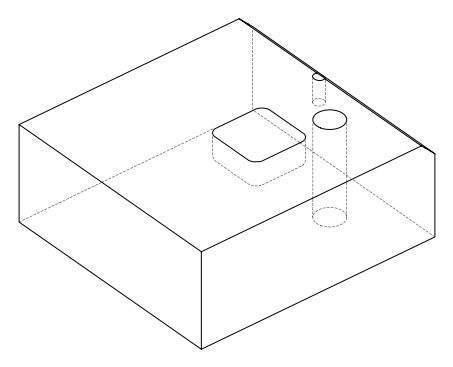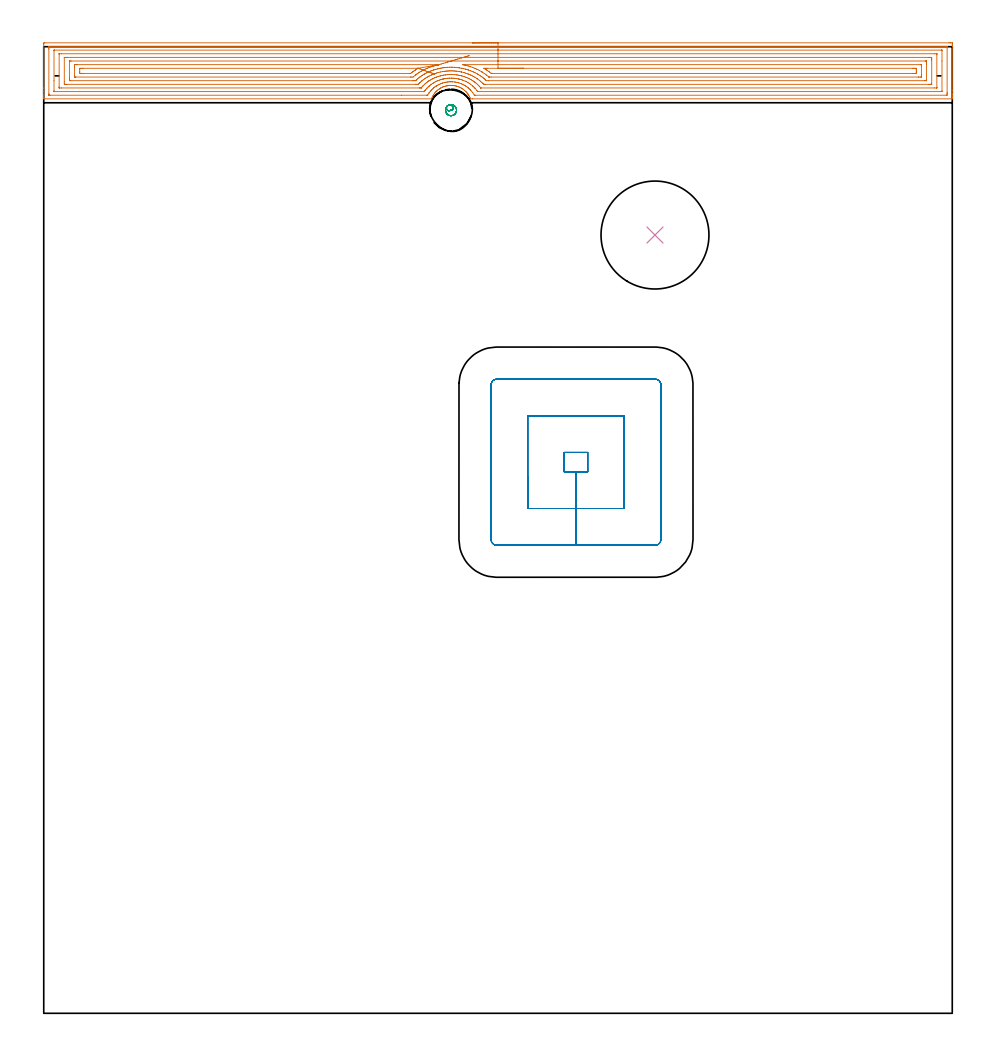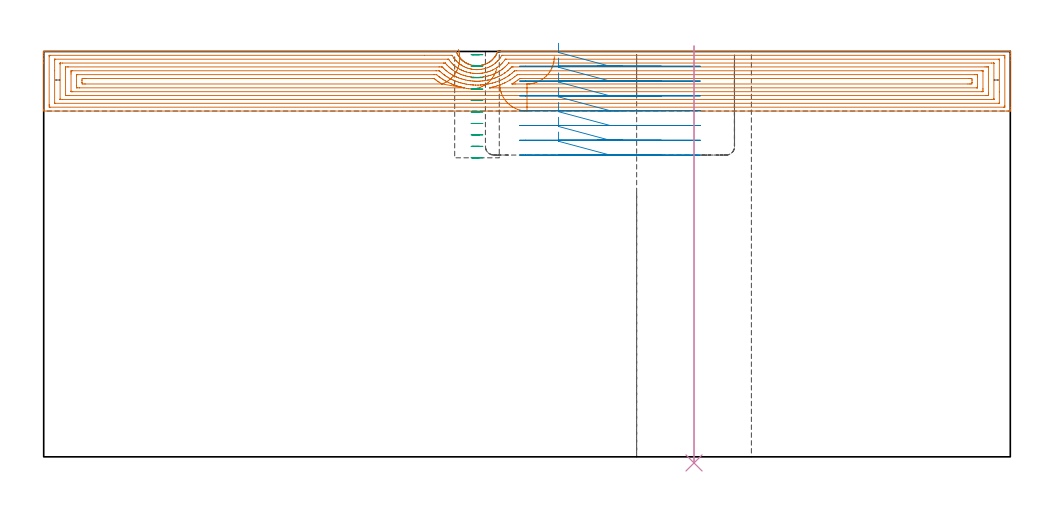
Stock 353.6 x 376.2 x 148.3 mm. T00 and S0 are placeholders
(PLAN: 4 operations, 3 tool changes, 32.4 min)
(1 AREA_MILL | FG_CHAMFER_SURFACE | UGT0205_001 | 23.05 min | 84026 mm3)
(2 MILL_RECTANGULAR_POCKET | POCKET_RECTANGULAR_STRAIGHT | NXT0201_007 | Follow Part, ap 6.25, ae 75% | 7.89 min | 301580 mm3)
(3 MILL_BLIND_HOLE_FROM_SOLID_MATERIAL | STEP1POCKET | NXT0201_011 | Spiral | 0.86 min | 7951 mm3)
(4 INDEXABLE_INSERT_DRILL_THROUGH_HOLE_FROM_SOLID | STEP1HOLE | NXT0302_036 | 0.61 min | 205380 mm3)
(TOOL UGT0205_001 | Chamfer Mill 20 x 3 x 45 deg. | D20 FL50 Z2)
(TOOL NXT0201_007 | ENDMILL 25mm [R216.25-25050GCK54P 1620] | D25 R3 FL54 Z5)
(TOOL NXT0201_011 | ENDMILL 12mm [2P460-1200-NA 1630] | D12 FL38 Z6)
(TOOL NXT0302_036 | Index. Insert Drill 42mm [880-D4200L50-05] | D42 PA176 FL210 Z2)
(OP 1 AREA_MILL)
G17 G21 G94 G90
T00 M6
G54
G17 G0 G90 X166.8 Y377.7 S1061 M3
G43 Z158.3 H0
Z136.5
G94 G1 X166.838 Z135.628 F250.
X166.952 Z134.763
X167.141 Z133.912
X167.403 Z133.08
X167.737 Z132.274
X168.14 Z131.5
X168.608 Z130.764
X169.14 Z130.072
X169.729 Z129.429
X170.372 Z128.84
X171.064 Z128.308
X171.8 Z127.84
X172.574 Z127.437
X173.38 Z127.103
X174.212 Z126.841
X175.064 Z126.652
X175.928 Z126.538
X176.8 Z126.5
X352.346
X352.969 Y377.699 Z126.501
X353.586 Y377.694 Z126.504
X353.593 Y377.692 Z126.506
X353.597 Y377.077 Z127.12
X353.6 Y376.447 Z127.751
Y359.204 Z144.991
Y357.783 Z146.413
Y357.416 Z146.779
Y356.682 Z147.517
Y356.411 Z147.788
Y355.972 Z148.219
X353.597 Y355.952 Z148.239
X353.59 Y355.903 Z148.288
X353.417 Y355.9 Z148.3
X166.963
X166.115 Y355.907 Z148.292
X166.075 Y356.006 Z148.194
X166.069 Y356.018 Z148.181
X166.043 Y356.076 Z148.123
X165.885 Y356.429 Z147.77
X165.677 Y356.847 Z147.352
X165.439 Y357.258 Z146.939
X165.337 Y357.416 Z146.778
X165.175 Y357.672 Z146.528
X165.128 Y357.736 Z146.462
X165.027 Y357.863 Z146.333
X164.77 Y358.19 Z146.01
X164.665 Y358.31 Z145.889
X164.391 Y358.627 Z145.573
X164.287 Y358.736 Z145.464
X163.847 Y359.135 Z145.064
X163.393 Y359.516 Z144.683
X163.284 Y359.594 Z144.606
X162.952 Y359.817 Z144.382
X162.499 Y360.095 Z144.105
X162.2 Y360.256 Z143.944
X161.895 Y360.406 Z143.794
X161.598 Y360.533 Z143.666
X161.15 Y360.697 Z143.5
X160.929 Y360.768 Z143.432
X160.712 Y360.833 Z143.361
X160.703 Y360.835 Z143.359
X160.266 Y360.947 Z143.252
X159.809 Y361.035 Z143.162
X159.372 Y361.095 Z143.103
X158.915 Y361.129 Z143.061
X158.466 Y361.146 Z143.048
X158.423 Y361.143 Z143.047
X158.362 Y361.14 Z143.048
X158.197 Y361.134 Z143.059
X158.03 Y361.126 Z143.065
X158.02 Y361.125 Z143.066
X157.705 Y361.1 Z143.097
X157.583 Y361.089 Z143.108
X157.137 Y361.024 Z143.169
X157.126 Y361.022 Z143.171
X157.027 Y361.004 Z143.193
X156.961 Y360.991 Z143.207
X156.679 Y360.932 Z143.261
X156.232 Y360.818 Z143.377
X155.794 Y360.679 Z143.52
X155.338 Y360.505 Z143.691
X155.217 Y360.453 Z143.745
X155.107 Y360.405 Z143.792
X154.518 Y360.097 Z144.101
X154.455 Y360.064 Z144.134
X154.443 Y360.056 Z144.141
X154.027 Y359.801 Z144.397
X153.968 Y359.761 Z144.437
X153.608 Y359.516 Z144.683
X153.59 Y359.502 Z144.697
X153.562 Y359.48 Z144.719
X153.34 Y359.293 Z144.907
X153.107 Y359.095 Z145.105
X152.953 Y358.952 Z145.247
X152.668 Y358.689 Z145.51
X152.609 Y358.626 Z145.573
X152.334 Y358.31 Z145.89
X152.23 Y358.189 Z146.009
X152.059 Y357.972 Z146.226
X151.873 Y357.736 Z146.462
X151.774 Y357.598 Z146.6
X151.66 Y357.416 Z146.781
X151.539 Y357.226 Z146.972
X151.325 Y356.847 Z147.352
X151.016 Y356.188 Z148.01
X150.964 Y356.076 Z148.12
X150.883 Y355.91 Z148.289
X150.875 Y355.904 Z148.295
X150.867 Y355.9 Z148.3
X0.184
X0.01 Y355.903 Z148.288
X0.007 Y355.969 Z148.222
X0. Y356.412 Z147.788
Y356.682 Z147.517
Y357.416 Z146.779
Y358.677 Z145.52
Y360.097 Z144.098
Y377.077 Z127.12
X0.002 Y377.343 Z126.855
X0.01 Y377.692 Z126.506
X0.359 Y377.699 Z126.499
X176.8 Y377.7 Z126.5
Y376.286 Z127.914
X351.181 Y376.285 Z127.915
X351.283 Y376.284 Z127.916
X351.487 Y376.279 Z127.921
X351.591 Y376.274 Z127.926
X351.594 Y376.243 Z127.957
X351.596 Y376.184 Z128.016
X351.6 Y375.765 Z128.435
X351.599 Y358.31 Z145.89
X351.598 Y357.893 Z146.307
X351.59 Y357.416 Z146.784
X351.58 Y357.321 Z146.879
X351.385 Y357.317 Z146.883
X351.282 Y357.315 Z146.885
X167.959
X167.857 Y357.316 Z146.884
X167.755 Y357.318 Z146.882
X167.57 Y357.325 Z146.875
X166.963 Y358.305 Z145.895
X166.95 Y358.323 Z145.877
X166.225 Y359.204 Z144.996
X166.069 Y359.384 Z144.816
X165.706 Y359.738 Z144.462
X165.306 Y360.097 Z144.103
X165.175 Y360.209 Z143.991
X164.638 Y360.634 Z143.566
X164.28 Y360.868 Z143.332
X164.082 Y360.991 Z143.209
X163.643 Y361.248 Z142.952
X163.386 Y361.386 Z142.814
X163.112 Y361.522 Z142.678
X162.638 Y361.739 Z142.461
X162.492 Y361.796 Z142.404
X162.249 Y361.885 Z142.315
X161.598 Y362.098 Z142.102
X161.3 Y362.182 Z142.018
X160.703 Y362.322 Z141.878
X160.167 Y362.421 Z141.779
X159.809 Y362.47 Z141.73
X159.162 Y362.531 Z141.669
X158.915 Y362.543 Z141.657
X158.576 Y362.555 Z141.645
X158.244
X158.172 Y362.554 Z141.646
X158.149 Y362.553 Z141.647
X157.411 Y362.494 Z141.706
X157.126 Y362.461 Z141.739
X156.624 Y362.387 Z141.813
X156.445 Y362.353 Z141.847
X156.232 Y362.309 Z141.891
X155.887 Y362.229 Z141.971
X155.338 Y362.079 Z142.121
X155.19 Y362.032 Z142.168
X154.746 Y361.885 Z142.315
X154.477 Y361.785 Z142.415
X154.443 Y361.771 Z142.429
X153.906 Y361.528 Z142.672
X153.549 Y361.344 Z142.856
X153.319 Y361.221 Z142.979
X152.918 Y360.991 Z143.209
X152.754 Y360.892 Z143.308
X152.716 Y360.869 Z143.331
X152.655 Y360.828 Z143.372
X152.224 Y360.528 Z143.672
X151.761 Y360.16 Z144.04
X151.727 Y360.132 Z144.068
X151.688 Y360.097 Z144.103
X151.26 Y359.704 Z144.496
X150.866 Y359.318 Z144.882
X150.812 Y359.258 Z144.942
X150.766 Y359.204 Z144.996
X150.408 Y358.769 Z145.431
X150.045 Y358.31 Z145.89
X150.014 Y358.269 Z145.931
X149.972 Y358.21 Z145.99
X149.436 Y357.332 Z146.868
X149.282 Y357.321 Z146.879
X149.178 Y357.317 Z146.883
X149.078 Y357.315 Z146.885
X139.287 Y357.314 Z146.886
X2.419 Y357.315 Z146.885
X2.317 Y357.316 Z146.884
X2.113 Y357.321 Z146.879
X2.009 Y357.326 Z146.874
X2.006 Y357.357 Z146.843
X2.004 Y357.416 Z146.784
X2. Y357.835 Z146.365
X2.001 Y375.29 Z128.91
X2.002 Y375.707 Z128.493
X2.01 Y376.184 Z128.016
X2.02 Y376.279 Z127.921
X2.215 Y376.283 Z127.917
X2.318 Y376.285 Z127.915
X176.8 Y376.286 Z127.914
Y374.872 Z129.328
X349.392 Y374.871 Z129.329
X349.551 Y374.87 Z129.33
X349.577 Y374.868 Z129.332
X349.585 Y374.866 Z129.334
X349.59 Y374.852 Z129.348
X349.595 Y374.742 Z129.458
X349.599 Y374.604 Z129.596
X349.6 Y370.666 Z133.534
X349.599 Y358.997 Z145.203
X349.593 Y358.789 Z145.411
X349.59 Y358.735 Z145.465
X349.569 Y358.733 Z145.467
X349.511 Y358.731 Z145.469
X349.392 Y358.729 Z145.471
X169.227
X168.99 Y358.731 Z145.469
X168.931 Y358.733 Z145.467
X168.906 Y358.735 Z145.465
X168.869 Y358.774 Z145.426
X168.752 Y358.932 Z145.268
X168.534 Y359.204 Z144.996
X167.857 Y360.036 Z144.164
X167.799 Y360.097 Z144.103
X167.378 Y360.516 Z143.684
X166.963 Y360.9 Z143.3
X166.855 Y360.991 Z143.209
X166.069 Y361.614 Z142.586
X165.666 Y361.885 Z142.315
X165.175 Y362.185 Z142.015
X164.485 Y362.574 Z141.626
X164.28 Y362.673 Z141.527
X164.051 Y362.778 Z141.422
X163.386 Y363.056 Z141.144
X162.951 Y363.213 Z140.987
X162.492 Y363.363 Z140.837
X162.14 Y363.467 Z140.733
X161.681 Y363.589 Z140.611
X161.598 Y363.609 Z140.591
X161.323 Y363.672 Z140.528
X160.703 Y363.786 Z140.414
X160.567 Y363.809 Z140.391
X160.156 Y363.862 Z140.338
X159.809 Y363.898 Z140.302
X159.561 Y363.92 Z140.28
X158.915 Y363.959 Z140.241
X158.618 Y363.969 Z140.231
X158.02 Y363.957 Z140.243
X157.751 Y363.941 Z140.259
X157.126 Y363.893 Z140.307
X156.927 Y363.871 Z140.329
X156.232 Y363.776 Z140.424
X156.142 Y363.762 Z140.438
X155.67 Y363.672 Z140.528
X155.4 Y363.61 Z140.59
X155.338 Y363.594 Z140.606
X154.696 Y363.419 Z140.781
X154.443 Y363.345 Z140.856
X154.02 Y363.202 Z140.998
X153.549 Y363.031 Z141.169
X153.369 Y362.958 Z141.242
X152.949 Y362.778 Z141.422
X152.749 Y362.685 Z141.515
X152.655 Y362.638 Z141.562
X152.164 Y362.376 Z141.824
X151.761 Y362.148 Z142.053
X151.597 Y362.049 Z142.151
X151.335 Y361.885 Z142.315
X150.866 Y361.567 Z142.633
X150.542 Y361.315 Z142.885
X150.142 Y360.991 Z143.209
X150.05 Y360.913 Z143.287
X149.972 Y360.843 Z143.357
X149.588 Y360.481 Z143.719
X149.205 Y360.097 Z144.103
X149.078 Y359.96 Z144.24
X148.735 Y359.546 Z144.654
X148.459 Y359.204 Z144.996
X148.338 Y359.049 Z145.151
X148.184 Y358.844 Z145.356
X148.121 Y358.762 Z145.438
X148.099 Y358.735 Z145.465
X148.078 Y358.734 Z145.466
X147.974 Y358.731 Z145.469
X147.764 Y358.729 Z145.471
X4.208
X4.049 Y358.73 Z145.47
X4.023 Y358.732 Z145.468
X4.015 Y358.734 Z145.466
X4.01 Y358.748 Z145.452
X4.004 Y358.858 Z145.342
X4.001 Y358.996 Z145.204
X4. Y362.934 Z141.266
X4.001 Y374.603 Z129.597
X4.007 Y374.811 Z129.389
X4.01 Y374.865 Z129.335
X4.031 Y374.867 Z129.333
X4.089 Y374.869 Z129.331
X4.208 Y374.871 Z129.329
X176.8 Y374.872 Z129.328
Y373.457 Z130.743
X346.755
X347.562 Y373.455 Z130.745
X347.585 Y373.454 Z130.746
X347.59 Y373.451 Z130.749
X347.594 Y373.443 Z130.757
X347.598 Y373.388 Z130.812
X347.599 Y373.277 Z130.923
X347.6 Y373.056 Z131.144
X347.599 Y360.324 Z143.876
X347.598 Y360.212 Z143.988
X347.594 Y360.157 Z144.043
X347.59 Y360.149 Z144.051
X347.584 Y360.147 Z144.053
X347.557 Y360.144 Z144.056
X346.709 Y360.143 Z144.057
X170.177
X170.124 Y360.144 Z144.056
X170.099 Y360.147 Z144.053
X170.09 Y360.149 Z144.051
X170.055 Y360.188 Z144.012
X169.646 Y360.666 Z143.534
X169.351 Y360.991 Z143.209
X168.752 Y361.571 Z142.629
X168.404 Y361.885 Z142.315
X168.103 Y362.13 Z142.07
X167.857 Y362.326 Z141.874
X167.6 Y362.524 Z141.676
X167.239 Y362.778 Z141.422
X166.963 Y362.961 Z141.239
X166.475 Y363.266 Z140.934
X166.069 Y363.492 Z140.708
X165.734 Y363.672 Z140.528
X165.175 Y363.946 Z140.254
X164.689 Y364.158 Z140.042
X164.28 Y364.321 Z139.879
X163.592 Y364.566 Z139.634
X163.386 Y364.635 Z139.565
X163.285 Y364.667 Z139.533
X162.816 Y364.798 Z139.402
X162.492 Y364.88 Z139.32
X162.077 Y364.98 Z139.22
X161.598 Y365.078 Z139.122
X160.972 Y365.191 Z139.009
X160.703 Y365.228 Z138.972
X159.957 Y365.312 Z138.888
X159.809 Y365.324 Z138.876
X158.999 Y365.376 Z138.824
X158.915 Y365.378 Z138.822
X158.503 Y365.382 Z138.819
X158.102 Y365.378 Z138.822
X158.02 Y365.375 Z138.825
X157.257 Y365.328 Z138.872
X157.126 Y365.317 Z138.883
X156.446 Y365.245 Z138.955
X156.232 Y365.216 Z138.984
X155.665 Y365.133 Z139.067
X155.338 Y365.069 Z139.131
X154.922 Y364.981 Z139.219
X154.443 Y364.863 Z139.337
X154.209 Y364.801 Z139.399
X153.549 Y364.615 Z139.585
X153.512 Y364.604 Z139.596
X153.398 Y364.566 Z139.634
X152.852 Y364.369 Z139.831
X152.655 Y364.296 Z139.904
X152.212 Y364.115 Z140.085
X151.761 Y363.915 Z140.285
X151.595 Y363.837 Z140.363
X151.266 Y363.672 Z140.528
X151.005 Y363.533 Z140.667
X150.866 Y363.456 Z140.744
X150.439 Y363.206 Z140.994
X149.972 Y362.924 Z141.276
X149.884 Y362.867 Z141.333
X149.754 Y362.778 Z141.422
X149.36 Y362.497 Z141.703
X149.078 Y362.282 Z141.918
X148.858 Y362.104 Z142.096
X148.596 Y361.885 Z142.315
X148.377 Y361.692 Z142.508
X148.184 Y361.514 Z142.686
X147.649 Y360.991 Z143.209
X147.473 Y360.807 Z143.393
X147.289 Y360.603 Z143.597
X147.057 Y360.33 Z143.87
X146.968 Y360.227 Z143.973
X146.908 Y360.162 Z144.038
X146.894 Y360.149 Z144.051
X146.872 Y360.147 Z144.053
X146.82 Y360.145 Z144.055
X146.395 Y360.143 Z144.057
X146.35
X6.845
X6.038 Y360.145 Z144.055
X6.015 Y360.146 Z144.054
X6.01 Y360.149 Z144.051
X6.006 Y360.158 Z144.043
X6.002 Y360.212 Z143.988
X6.001 Y360.323 Z143.877
X6. Y360.544 Z143.656
X6.001 Y373.276 Z130.924
X6.002 Y373.388 Z130.812
X6.006 Y373.443 Z130.757
X6.01 Y373.451 Z130.749
X6.016 Y373.454 Z130.746
X6.043 Y373.456 Z130.744
X6.891 Y373.457 Z130.743
X176.8
Y372.043 Z132.157
X344.593
X344.921 Y372.042 Z132.158
X345.492 Y372.039 Z132.161
X345.564 Y372.036 Z132.164
X345.59 Y372.02 Z132.18
X345.596 Y371.934 Z132.266
X345.598 Y371.715 Z132.485
X345.6 Y371.037 Z133.163
X345.599 Y361.63 Z142.57
X345.597 Y361.588 Z142.612
X345.594 Y361.568 Z142.632
X345.59 Y361.564 Z142.636
X345.576 Y361.562 Z142.638
X345.248 Y361.558 Z142.642
X344.921 Y361.557 Z142.643
X344.355
X171.762
X171.434 Y361.559 Z142.641
X171.325 Y361.561 Z142.639
X171.243 Y361.564 Z142.636
X171.177 Y361.624 Z142.576
X170.908 Y361.885 Z142.315
X170.54 Y362.238 Z141.962
X169.954 Y362.778 Z141.422
X169.646 Y363.026 Z141.174
X168.813 Y363.672 Z140.528
X168.752 Y363.718 Z140.482
X168.601 Y363.823 Z140.377
X167.857 Y364.284 Z139.916
X167.367 Y364.566 Z139.634
X166.963 Y364.788 Z139.412
X166.514 Y365.015 Z139.185
X166.069 Y365.216 Z138.984
X165.499 Y365.46 Z138.74
X165.175 Y365.586 Z138.614
X164.972 Y365.662 Z138.538
X164.28 Y365.894 Z138.306
X163.654 Y366.085 Z138.115
X163.386 Y366.156 Z138.044
X162.594 Y366.353 Z137.847
X162.492 Y366.375 Z137.826
X162.465 Y366.38 Z137.82
X161.598 Y366.538 Z137.662
X161.374 Y366.577 Z137.623
X160.703 Y366.659 Z137.541
X160.36 Y366.696 Z137.504
X159.809 Y366.742 Z137.458
X159.395 Y366.767 Z137.433
X158.915 Y366.789 Z137.411
X158.472 Y366.796 Z137.404
X158.02 Y366.787 Z137.413
X157.607 Y366.766 Z137.434
X157.126 Y366.737 Z137.463
X156.771 Y366.708 Z137.492
X156.232 Y366.652 Z137.548
X155.965 Y366.62 Z137.58
X155.338 Y366.53 Z137.67
X155.185 Y366.506 Z137.694
X154.397 Y366.353 Z137.847
X153.719 Y366.183 Z138.017
X153.549 Y366.138 Z138.062
X153.023 Y365.986 Z138.214
X152.655 Y365.875 Z138.325
X152.345 Y365.769 Z138.431
X151.761 Y365.566 Z138.634
X151.683 Y365.537 Z138.663
X151.49 Y365.46 Z138.74
X151.053 Y365.273 Z138.927
X150.866 Y365.19 Z139.01
X150.44 Y364.992 Z139.208
X149.972 Y364.754 Z139.446
X149.849 Y364.689 Z139.511
X149.624 Y364.566 Z139.634
X149.278 Y364.366 Z139.834
X149.078 Y364.247 Z139.953
X148.724 Y364.026 Z140.174
X148.184 Y363.673 Z140.527
X147.673 Y363.288 Z140.912
X147.289 Y362.986 Z141.214
X147.176 Y362.892 Z141.308
X147.044 Y362.778 Z141.422
X146.704 Y362.47 Z141.73
X146.395 Y362.184 Z142.016
X146.242 Y362.037 Z142.163
X146.085 Y361.885 Z142.315
X145.79 Y361.596 Z142.604
X145.743 Y361.564 Z142.636
X145.665 Y361.562 Z142.638
X145.501 Y361.559 Z142.641
X144.934 Y361.557 Z142.643
X144.607
X9.007
X8.679 Y361.558 Z142.642
X8.108 Y361.562 Z142.638
X8.036 Y361.564 Z142.636
X8.01 Y361.58 Z142.62
X8.003 Y361.666 Z142.534
X8.002 Y361.885 Z142.315
X8. Y362.563 Z141.637
X8.001 Y371.97 Z132.23
X8.003 Y372.012 Z132.188
X8.006 Y372.032 Z132.168
X8.01 Y372.036 Z132.164
X8.024 Y372.038 Z132.162
X8.352 Y372.042 Z132.158
X8.679 Y372.043 Z132.157
X9.245
X176.8
Y370.629 Z133.571
X343.132 Y370.628 Z133.572
X343.327 Y370.627 Z133.573
X343.51 Y370.622 Z133.578
X343.59 Y370.618 Z133.582
X343.592 Y370.572 Z133.628
X343.598 Y370.356 Z133.844
X343.6 Y369.928 Z134.272
Y369.461 Z134.739
X343.599 Y363.206 Z140.994
X343.594 Y363.049 Z141.151
X343.59 Y362.994 Z141.206
X343.585 Y362.977 Z141.223
X343.57 Y362.976 Z141.224
X343.483 Y362.974 Z141.226
X343.132 Y362.971 Z141.229
X342.94
X173.029 Y362.972 Z141.228
X172.329 Y362.977 Z141.223
X172.286 Y362.978 Z141.222
X172.241 Y363.012 Z141.188
X172.14 Y363.101 Z141.099
X171.939 Y363.283 Z140.917
X171.509 Y363.672 Z140.528
X171.434 Y363.737 Z140.463
X171.096 Y364.01 Z140.19
X170.54 Y364.435 Z139.765
X170.363 Y364.566 Z139.634
X169.942 Y364.863 Z139.337
X169.646 Y365.052 Z139.148
X168.986 Y365.46 Z138.74
X168.752 Y365.597 Z138.603
X168.436 Y365.775 Z138.425
X167.857 Y366.071 Z138.129
X167.269 Y366.353 Z137.847
X166.963 Y366.489 Z137.711
X166.724 Y366.592 Z137.608
X166.069 Y366.851 Z137.349
X165.299 Y367.123 Z137.077
X165.175 Y367.164 Z137.036
X164.912 Y367.247 Z136.953
X164.28 Y367.428 Z136.772
X164.03 Y367.497 Z136.703
X163.386 Y367.65 Z136.55
X162.871 Y367.761 Z136.439
X162.492 Y367.834 Z136.366
X161.776 Y367.962 Z136.238
X161.598 Y367.987 Z136.213
X160.754 Y368.09 Z136.11
X160.703 Y368.095 Z136.105
X160.202 Y368.141 Z136.059
X159.809 Y368.168 Z136.032
X159.78 Y368.17 Z136.03
X158.915 Y368.207 Z135.993
X158.846 Y368.209 Z135.991
X158.02 Y368.206 Z135.994
X157.957 Y368.204 Z135.996
X157.126 Y368.163 Z136.037
X157.105 Y368.162 Z136.038
X156.792 Y368.141 Z136.059
X156.28 Y368.093 Z136.107
X156.232 Y368.087 Z136.113
X155.483 Y367.996 Z136.204
X155.338 Y367.976 Z136.224
X154.705 Y367.879 Z136.321
X154.443 Y367.828 Z136.372
X153.961 Y367.729 Z136.471
X153.549 Y367.635 Z136.565
X153.236 Y367.559 Z136.641
X152.655 Y367.409 Z136.791
X152.527 Y367.374 Z136.826
X152.084 Y367.247 Z136.953
X151.837 Y367.17 Z137.03
X151.761 Y367.145 Z137.055
X151.175 Y366.938 Z137.262
X150.866 Y366.826 Z137.374
X150.527 Y366.693 Z137.507
X149.972 Y366.465 Z137.735
X149.894 Y366.432 Z137.768
X149.72 Y366.353 Z137.847
X149.285 Y366.146 Z138.054
X149.078 Y366.042 Z138.158
X148.697 Y365.84 Z138.36
X148.184 Y365.562 Z138.638
X148.118 Y365.525 Z138.675
X148.006 Y365.46 Z138.74
X147.562 Y365.187 Z139.013
X147.289 Y365.015 Z139.185
X147.02 Y364.835 Z139.365
X146.629 Y364.566 Z139.634
X146.493 Y364.468 Z139.732
X146.395 Y364.395 Z139.805
X145.991 Y364.076 Z140.124
X145.485 Y363.672 Z140.528
X145.027 Y363.252 Z140.948
X144.882 Y363.12 Z141.08
X144.766 Y363.016 Z141.184
X144.731 Y362.985 Z141.215
X144.693 Y362.978 Z141.222
X144.607 Y362.975 Z141.225
X144.412 Y362.973 Z141.227
X143.712 Y362.971 Z141.229
X143.52
X10.468 Y362.972 Z141.228
X10.273 Y362.973 Z141.227
X10.089 Y362.978 Z141.222
X10.01 Y362.982 Z141.218
X10.007 Y363.028 Z141.172
X10.002 Y363.244 Z140.956
X10. Y363.672 Z140.528
Y364.139 Z140.061
X10.001 Y370.394 Z133.806
X10.006 Y370.551 Z133.649
X10.01 Y370.606 Z133.594
X10.015 Y370.623 Z133.577
X10.03 Y370.624 Z133.576
X10.117 Y370.626 Z133.574
X10.468 Y370.629 Z133.571
X10.66
X176.8
Y369.215 Z134.985
X341.163
X341.344 Y369.214 Z134.986
X341.524 Y369.211 Z134.989
X341.574 Y369.208 Z134.992
X341.591 Y369.204 Z134.996
X341.593 Y369.187 Z135.013
X341.597 Y369.12 Z135.08
X341.599 Y369.034 Z135.166
X341.6 Y368.778 Z135.422
X341.599 Y365.204 Z138.996
X341.593 Y364.566 Z139.634
X341.59 Y364.439 Z139.761
X341.576 Y364.392 Z139.808
X341.52 Y364.39 Z139.81
X341.344 Y364.388 Z139.812
X340.63 Y364.385 Z139.815
X340.45
X174.117 Y364.386 Z139.814
X173.401 Y364.387 Z139.813
X173.314 Y364.39 Z139.81
X173.273 Y364.392 Z139.808
X173.223 Y364.429 Z139.771
X173.054 Y364.566 Z139.634
X172.329 Y365.142 Z139.058
X171.914 Y365.46 Z138.74
X171.434 Y365.808 Z138.392
X170.59 Y366.353 Z137.847
X170.54 Y366.384 Z137.816
X170.459 Y366.434 Z137.766
X169.646 Y366.894 Z137.306
X168.975 Y367.247 Z136.953
X168.752 Y367.357 Z136.843
X168.542 Y367.456 Z136.744
X167.857 Y367.755 Z136.445
X166.99 Y368.113 Z136.087
X166.963 Y368.123 Z136.077
X166.914 Y368.141 Z136.059
X166.069 Y368.424 Z135.776
X165.651 Y368.558 Z135.642
X165.175 Y368.697 Z135.503
X164.413 Y368.901 Z135.299
X164.28 Y368.934 Z135.266
X163.851 Y369.034 Z135.166
X163.176 Y369.176 Z135.024
X163.049 Y369.205 Z134.995
X163.162 Y369.212 Z134.988
X163.207 Y369.214 Z134.986
X163.338 Y369.215 Z134.985
X163.386
X176.8
Y367.801 Z136.399
X338.107 Y367.8 Z136.4
X338.661
X339.004 Y367.798 Z136.402
X339.555 Y367.793 Z136.407
X339.596 Y367.247 Z136.953
X339.599 Y367.204 Z136.996
X339.598 Y366.353 Z137.847
Y366.311 Z137.889
X339.555 Y365.807 Z138.393
X339.211 Y365.803 Z138.397
X338.661 Y365.8 Z138.4
X338.321
X174.67
X174.394 Y365.803 Z138.397
X174.257 Y365.807 Z138.393
X174.191 Y365.81 Z138.39
X174.117 Y365.863 Z138.337
X173.473 Y366.353 Z137.847
X173.223 Y366.537 Z137.663
X172.596 Y366.979 Z137.221
X172.329 Y367.15 Z137.05
X172.173 Y367.247 Z136.953
X171.434 Y367.697 Z136.503
X171.363 Y367.742 Z136.458
X171.293 Y367.786 Z136.414
X171.318 Y367.794 Z136.406
X171.434 Y367.796 Z136.404
X171.776 Y367.799 Z136.401
X172.329 Y367.8 Z136.4
X172.669 Y367.801 Z136.399
X176.8
X177.672 Z136.438
X178.536 Z136.551
X179.388 Z136.74
X180.22 Z137.003
X181.026 Z137.336
X181.8 Z137.739
X182.536 Z138.208
X183.228 Z138.739
X183.871 Z139.328
X184.46 Z139.972
X184.992 Z140.664
X185.46 Z141.399
X185.863 Z142.173
X186.197 Z142.979
X186.459 Z143.811
X186.648 Z144.663
X186.762 Z145.528
X186.8 Z146.399
G0 X165.696 Y372.752 Z141.851
G1 X165.431 Y372.672 Z141.023
X165.098 Y372.573 Z140.223
X164.699 Y372.454 Z139.456
X164.238 Y372.316 Z138.729
X163.718 Y372.16 Z138.046
X163.143 Y371.988 Z137.413
X162.517 Y371.801 Z136.835
X161.845 Y371.6 Z136.316
X161.133 Y371.387 Z135.86
X160.385 Y371.163 Z135.47
X159.607 Y370.931 Z135.15
X158.806 Y370.691 Z134.902
X157.987 Y370.446 Z134.728
X157.156 Y370.198 Z134.629
X156.321 Y369.948 Z134.606
X155.487 Y369.699 Z134.659
X154.66 Y369.452 Z134.788
X153.847 Y369.209 Z134.991
X153.674 Y369.157 Z135.043
X153.549 Y369.126 Z135.074
X153.474 Y369.109 Z135.091
X153.137 Y369.034 Z135.166
X152.748 Y368.942 Z135.258
X152.655 Y368.918 Z135.282
X152.04 Y368.755 Z135.445
X151.761 Y368.677 Z135.523
X151.346 Y368.555 Z135.645
X150.866 Y368.405 Z135.795
X150.667 Y368.339 Z135.861
X150.091 Y368.141 Z136.059
X150.004 Y368.109 Z136.091
X149.972 Y368.097 Z136.103
X149.367 Y367.852 Z136.348
X149.078 Y367.731 Z136.469
X148.741 Y367.583 Z136.617
X148.184 Y367.333 Z136.867
X148.126 Y367.305 Z136.895
X148.011 Y367.247 Z136.953
X147.54 Y366.997 Z137.203
X147.289 Y366.861 Z137.339
X146.965 Y366.677 Z137.523
X146.397 Y366.351 Z137.849
X145.854 Y366. Z138.2
X145.501 Y365.764 Z138.436
X145.321 Y365.639 Z138.561
X145.071 Y365.46 Z138.74
X144.806 Y365.261 Z138.939
X144.607 Y365.108 Z139.092
X143.812 Y364.466 Z139.734
X143.712 Y364.392 Z139.808
X142.997 Y364.387 Z139.813
X142.818 Y364.386 Z139.814
X12.437
X12.256
X12.076 Y364.39 Z139.81
X12.026 Y364.392 Z139.808
X12.009 Y364.396 Z139.804
X12.007 Y364.413 Z139.787
X12.003 Y364.481 Z139.719
X12.001 Y364.566 Z139.634
X12. Y364.822 Z139.378
X12.001 Y368.396 Z135.804
X12.007 Y369.034 Z135.166
X12.01 Y369.161 Z135.039
X12.024 Y369.208 Z134.992
X12.08 Y369.21 Z134.99
X12.256 Y369.212 Z134.988
X12.97 Y369.215 Z134.985
X13.15
X153.549 Y369.214 Z134.986
X153.847 Y369.209 Z134.991
X145.712 Y367.795 Z136.405
Y367.793 Z136.407
X145.683 Y367.774 Z136.426
X144.815 Y367.247 Z136.953
X144.687 Y367.166 Z137.034
X144.607 Y367.114 Z137.086
X144.154 Y366.806 Z137.394
X143.712 Y366.502 Z137.698
X143.626 Y366.44 Z137.76
X143.51 Y366.353 Z137.847
X143.119 Y366.052 Z138.148
X142.818 Y365.822 Z138.378
X142.792 Y365.806 Z138.394
X142.775 Y365.804 Z138.396
X142.733 Y365.801 Z138.399
X142.648 Y365.8 Z138.4
X142.478
X15.493
X14.939
X14.596 Y365.802 Z138.398
X14.045 Y365.807 Z138.393
X14.004 Y366.353 Z137.847
X14.001 Y366.397 Z137.803
Y367.247 Z136.953
X14.002 Y367.289 Z136.911
X14.045 Y367.793 Z136.407
X14.388 Y367.797 Z136.403
X14.939 Y367.8 Z136.4
X15.279
X145.583
X145.649 Y367.799 Z136.401
X145.707 Y367.797 Z136.403
X145.712 Y367.795 Z136.405
X146.482 Y367.526 Z136.714
X147.223 Y367.266 Z137.094
X147.931 Y367.019 Z137.54
X148.599 Y366.785 Z138.05
X149.222 Y366.566 Z138.62
X149.796 Y366.365 Z139.246
X150.317 Y366.183 Z139.921
X150.78 Y366.021 Z140.643
X151.182 Y365.88 Z141.404
X151.52 Y365.762 Z142.2
X151.791 Y365.667 Z143.024
X151.993 Y365.597 Z143.869
X152.125 Y365.55 Z144.73
X152.185 Y365.529 Z145.6
X152.174 Y365.533 Z146.473
X152.091 Y365.562 Z147.341
X151.937 Y365.616 Z148.198
X151.713 Y365.695 Z149.037
G0 Z158.3
M5
M2
(OP 2 MILL_RECTANGULAR_POCKET)
G17 G21 G94 G90
T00 M6
G54
G17 G0 G90 X188.35 Y209.052 S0 M3
G43 Z158.3 H1
Z151.3
G94 G1 Y196.45 Z147.923 F250.
X207.15 Z142.886
Y210.7
X211.7 F500.
Y218.3
X202.6
Y210.7
X207.15
Y196.45
X225.95
Y232.55
X188.35
Y196.45
X207.15
Y182.2
X238.
G3 X240.2 Y184.4 R2.2
G1 Y244.6
G3 X238. Y246.8 R2.2
G1 X176.3
G3 X174.1 Y244.6 R2.2
G1 Y184.4
G3 X176.3 Y182.2 R2.2
G1 X207.15
X208.15
G0 X188.35 Y209.052 Z145.886
G1 Y196.45 Z142.509 F250.
X207.15 Z137.471
Y210.7
X211.7 F500.
Y218.3
X202.6
Y210.7
X207.15
Y196.45
X225.95
Y232.55
X188.35
Y196.45
X207.15
Y182.2
X238.
G3 X240.2 Y184.4 R2.2
G1 Y244.6
G3 X238. Y246.8 R2.2
G1 X176.3
G3 X174.1 Y244.6 R2.2
G1 Y184.4
G3 X176.3 Y182.2 R2.2
G1 X207.15
X208.15
G0 X188.35 Y209.052 Z140.471
G1 Y196.45 Z137.095 F250.
X207.15 Z132.057
Y210.7
X211.7 F500.
Y218.3
X202.6
Y210.7
X207.15
Y196.45
X225.95
Y232.55
X188.35
Y196.45
X207.15
Y182.2
X238.
G3 X240.2 Y184.4 R2.2
G1 Y244.6
G3 X238. Y246.8 R2.2
G1 X176.3
G3 X174.1 Y244.6 R2.2
G1 Y184.4
G3 X176.3 Y182.2 R2.2
G1 X207.15
X208.15
G0 X188.35 Y209.052 Z135.057
G1 Y196.45 Z131.68 F250.
X207.15 Z126.643
Y210.7
X211.7 F500.
Y218.3
X202.6
Y210.7
X207.15
Y196.45
X225.95
Y232.55
X188.35
Y196.45
X207.15
Y182.2
X238.
G3 X240.2 Y184.4 R2.2
G1 Y244.6
G3 X238. Y246.8 R2.2
G1 X176.3
G3 X174.1 Y244.6 R2.2
G1 Y184.4
G3 X176.3 Y182.2 R2.2
G1 X207.15
X208.15
G0 X188.35 Y209.052 Z129.643
G1 Y196.45 Z126.266 F250.
X207.15 Z121.229
Y210.7
X211.7 F500.
Y218.3
X202.6
Y210.7
X207.15
Y196.45
X225.95
Y232.55
X188.35
Y196.45
X207.15
Y182.2
X238.
G3 X240.2 Y184.4 R2.2
G1 Y244.6
G3 X238. Y246.8 R2.2
G1 X176.3
G3 X174.1 Y244.6 R2.2
G1 Y184.4
G3 X176.3 Y182.2 R2.2
G1 X207.15
X208.15
G0 X188.35 Y209.052 Z124.229
G1 Y196.45 Z120.852 F250.
X207.15 Z115.814
Y210.7
X211.7 F500.
Y218.3
X202.6
Y210.7
X207.15
Y196.45
X225.95
Y232.55
X188.35
Y196.45
X207.15
Y182.2
X238.
G3 X240.2 Y184.4 R2.2
G1 Y244.6
G3 X238. Y246.8 R2.2
G1 X176.3
G3 X174.1 Y244.6 R2.2
G1 Y184.4
G3 X176.3 Y182.2 R2.2
G1 X207.15
X208.15
G0 X188.35 Y209.052 Z118.814
G1 Y196.45 Z115.437 F250.
X207.15 Z110.4
Y210.7
X211.7 F500.
Y218.3
X202.6
Y210.7
X207.15
Y196.45
X225.95
Y232.55
X188.35
Y196.45
X207.15
Y182.2
X238.
G3 X240.2 Y184.4 R2.2
G1 Y244.6
G3 X238. Y246.8 R2.2
G1 X176.3
G3 X174.1 Y244.6 R2.2
G1 Y184.4
G3 X176.3 Y182.2 R2.2
G1 X207.15
X208.15
G0 Z158.3
M5
M2
(OP 3 MILL_BLIND_HOLE_FROM_SOLID_MATERIAL)
G17 G21 G94 G90
T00 M6
G54
G17 G0 G90 X158.5 Y351.5 S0 M3
G43 Z158.3 H1
Z147.11
G94 G3 X159.194 Y352.956 R0.893 F250.
X157.147 Y353.171 R1.456
X156.829 Y350.147 R2.15
X157.147 Y353.171 R-2.15
X156.988 Y351.659 R1.075
X158.5 Y351.5 R1.075
G0 Z142.92
G3 X159.194 Y352.956 R0.893
X157.147 Y353.171 R1.456
X156.829 Y350.147 R2.15
X157.147 Y353.171 R-2.15
X156.988 Y351.659 R1.075
X158.5 Y351.5 R1.075
G0 Z138.73
G3 X159.194 Y352.956 R0.893
X157.147 Y353.171 R1.456
X156.829 Y350.147 R2.15
X157.147 Y353.171 R-2.15
X156.988 Y351.659 R1.075
X158.5 Y351.5 R1.075
G0 Z134.54
G3 X159.194 Y352.956 R0.893
X157.147 Y353.171 R1.456
X156.829 Y350.147 R2.15
X157.147 Y353.171 R-2.15
X156.988 Y351.659 R1.075
X158.5 Y351.5 R1.075
G0 Z130.35
G3 X159.194 Y352.956 R0.893
X157.147 Y353.171 R1.456
X156.829 Y350.147 R2.15
X157.147 Y353.171 R-2.15
X156.988 Y351.659 R1.075
X158.5 Y351.5 R1.075
G0 Z126.16
G3 X159.194 Y352.956 R0.893
X157.147 Y353.171 R1.456
X156.829 Y350.147 R2.15
X157.147 Y353.171 R-2.15
X156.988 Y351.659 R1.075
X158.5 Y351.5 R1.075
G0 Z121.97
G3 X159.194 Y352.956 R0.893
X157.147 Y353.171 R1.456
X156.829 Y350.147 R2.15
X157.147 Y353.171 R-2.15
X156.988 Y351.659 R1.075
X158.5 Y351.5 R1.075
G0 Z117.78
G3 X159.194 Y352.956 R0.893
X157.147 Y353.171 R1.456
X156.829 Y350.147 R2.15
X157.147 Y353.171 R-2.15
X156.988 Y351.659 R1.075
X158.5 Y351.5 R1.075
G0 Z113.59
G3 X159.194 Y352.956 R0.893
X157.147 Y353.171 R1.456
X156.829 Y350.147 R2.15
X157.147 Y353.171 R-2.15
X156.988 Y351.659 R1.075
X158.5 Y351.5 R1.075
G0 Z109.4
G3 X159.194 Y352.956 R0.893
X157.147 Y353.171 R1.456
X156.829 Y350.147 R2.15
X157.147 Y353.171 R-2.15
X156.988 Y351.659 R1.075
X158.5 Y351.5 R1.075
G0 Z158.3
M5
M2
(OP 4 INDEXABLE_INSERT_DRILL_THROUGH_HOLE_FROM_SOLID)
G17 G21 G94 G90
T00 M6
G54
G17 G0 G90 X237.9 Y302.9 S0 M3
G43 Z158.3 H1
G94 G81 G98 Z-2.233 F250. R150.3
G80
M5
M2
